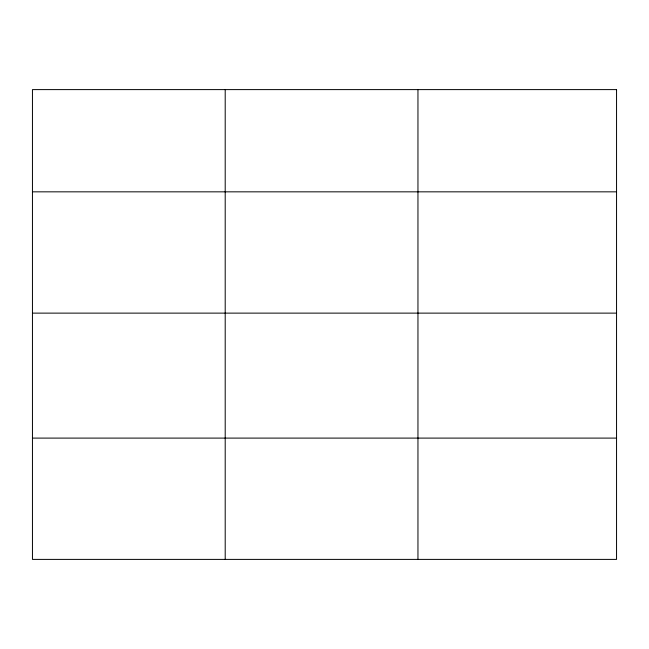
<?xml version="1.0" encoding="UTF-8"?>
<svg xmlns="http://www.w3.org/2000/svg" width="649" height="649" viewBox="0 0 649 649"><rect width="100%" height="100%" fill="white"/><g stroke="black" fill="none" stroke-linecap="round" stroke-linejoin="round"><path stroke-width="0.97" d="M32.45 191.836L616.55 191.836M32.45 313.126L616.55 313.126M32.45 438.099L616.55 438.099M417.956 89.603L417.956 559.397M225.203 89.603L225.203 559.397M616.55 89.603L32.45 89.603L32.45 559.397L616.55 559.397L616.55 89.603"/></g></svg>
